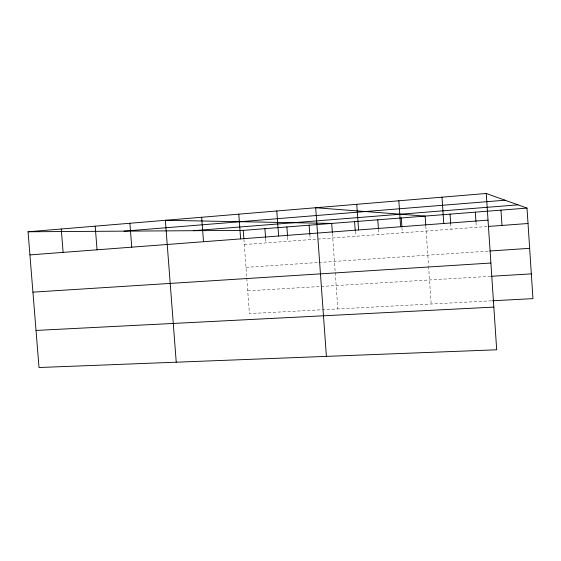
<?xml version="1.0" encoding="UTF-8"?>
<svg xmlns="http://www.w3.org/2000/svg" width="561" height="561" viewBox="0 0 561 561"><rect width="100%" height="100%" fill="white"/><g stroke="black" fill="none" stroke-linecap="round" stroke-linejoin="round"><path stroke-width="0.42" stroke-dasharray="2.81 2.1" d="M244.294 244.526L487.46 226.504M245.991 267.352L317.947 262.527M318.816 262.471L489.101 251.055M247.731 290.836L490.791 276.3M491.569 300.815L249.421 313.599L243.923 239.526M309.819 234.547L310.191 239.645M287.625 237.072L287.933 241.293M265.655 238.727L265.963 242.92M355.26 231.104L355.625 236.279M332.449 233.692L335.169 271.762M335.233 272.625L337.834 308.929M425.82 226.062L428.52 265.423M428.583 266.279L431.171 304.006M401.957 227.577L402.321 232.815M378.451 229.351L378.815 234.561M476.008 222.268L476.345 227.331M450.672 223.341L451.072 229.204"/><path stroke-width="0.84" d="M486.247 193.482L496.688 349.791L39.018 367.518L28.05 231.777L486.247 193.482L527.01 208.096L532.95 298.634L492.425 300.773M123.995 231.153L504.991 200.207M193.391 230.697L517.971 204.856M28.05 231.777L243.243 230.368L527.01 208.096M29.915 254.904L488.021 220.122M488.315 226.441L528.02 223.502M489.956 250.991L529.647 248.334M32.931 292.148L490.889 263.025M491.639 276.25L531.323 273.88M36.023 330.436L493.834 307.112M95.195 226.167L97.053 249.806M61.254 229.007L63.12 252.38M129.886 223.271L131.744 247.17M201.665 217.268L203.51 241.721M176.238 362.203L165.369 220.305L331.712 223.425L332.385 232.836M243.243 230.368L243.86 238.698M238.797 214.169L240.634 238.902M326.404 356.382L315.696 207.738L425.133 216.09L425.757 225.234M309.146 225.192L309.819 234.547M286.881 226.946L287.562 236.23M276.797 210.992L278.628 236.02M264.918 228.664L265.598 237.892M356.754 204.309L358.57 229.954M354.587 221.63L355.197 230.241M401.29 217.963L401.893 226.7M398.836 200.789L400.645 226.756M377.777 219.807L378.387 228.481M475.328 212.149L475.952 221.427M450.048 214.134L450.672 223.341M441.991 197.184L443.779 223.481M500.98 210.137L501.99 225.431"/></g></svg>
